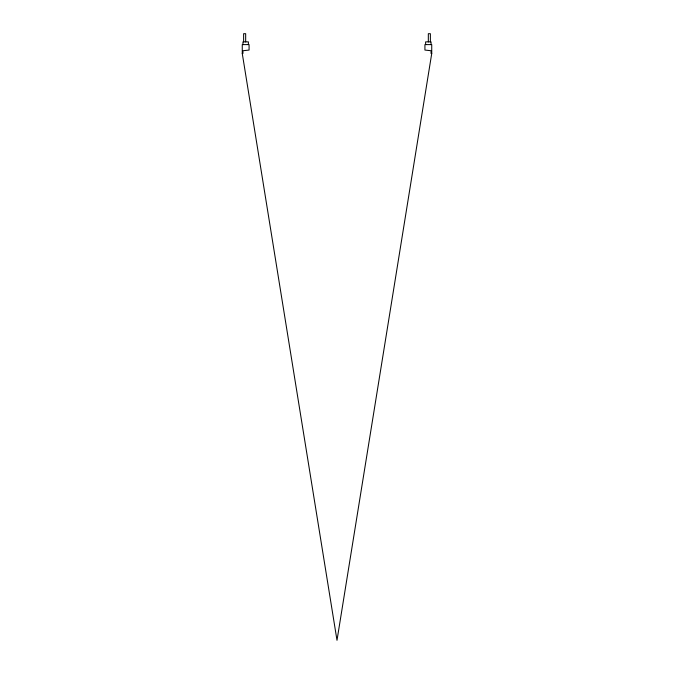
<?xml version="1.0" encoding="UTF-8"?>
<svg xmlns="http://www.w3.org/2000/svg" width="674" height="674" viewBox="0 0 674 674"><rect width="100%" height="100%" fill="white"/><g stroke="black" fill="none" stroke-linecap="round" stroke-linejoin="round"><path stroke-width="1.01" d="M431.739 53.465L431.057 53.465L431.057 50.735L424.923 50.061L424.923 44.602L431.739 44.602L431.739 53.465L337 640.3L242.261 53.465L242.261 44.602L249.077 44.602L249.077 50.061L242.943 50.735L242.943 53.465L242.261 53.465M431.057 44.602L431.057 41.881L425.606 41.881L425.606 44.602M430.374 41.881L430.374 33.7L428.327 33.7L428.327 41.881M248.394 44.602L248.394 41.881L242.943 41.881L242.943 44.602M245.673 41.881L245.673 33.7L243.626 33.7L243.626 41.881"/></g></svg>
